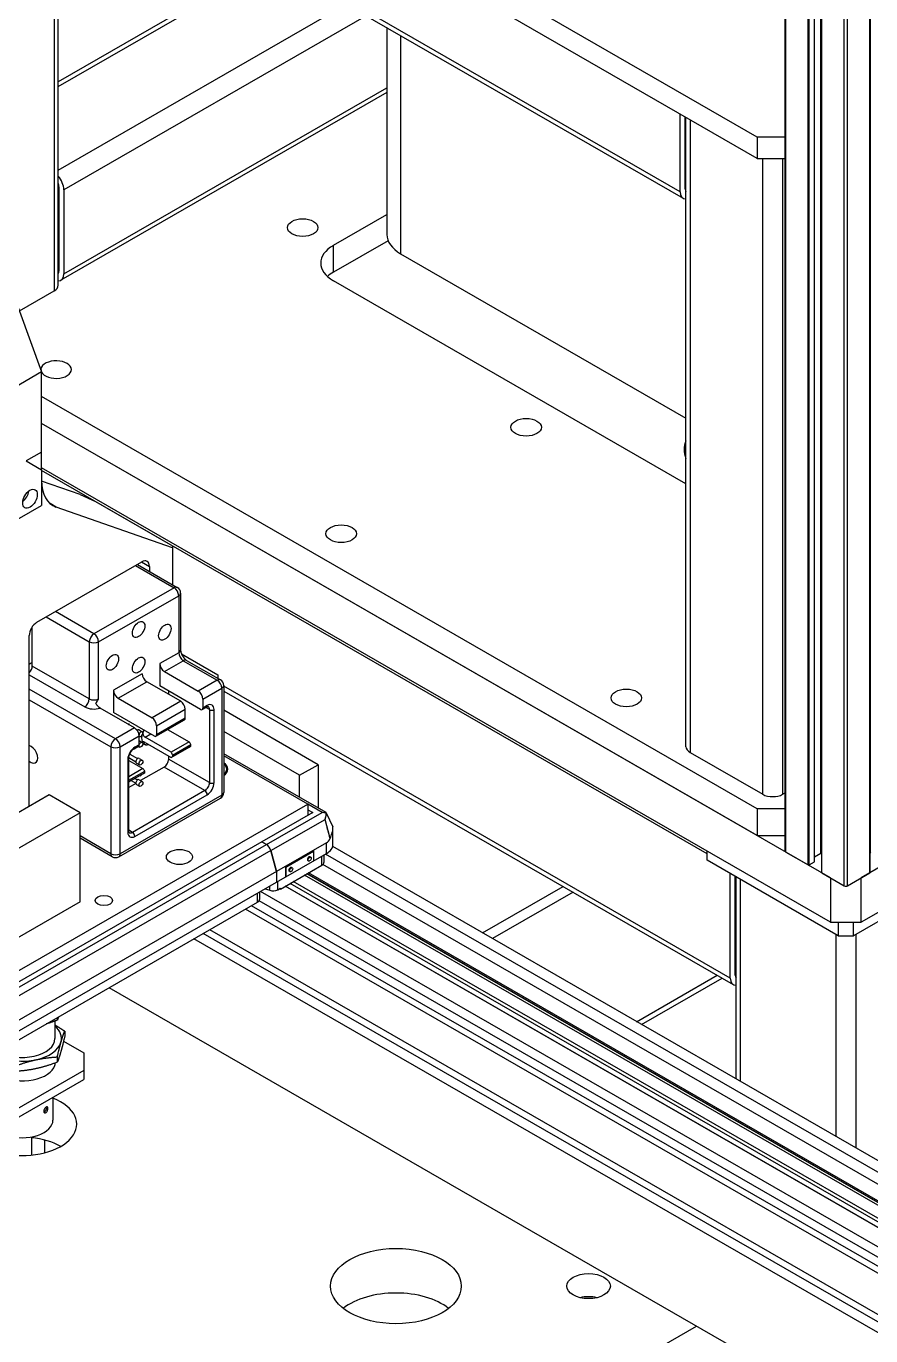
# Model space of a CAD drawing. Header units: millimetres. Extents: x 0 to 7722, y 0 to 5460.
# Drawn here: x 4948 to 5335, y 3140 to 3741 of the extents above; entities that cross this region are included whole.
import ezdxf

# ---------------------------------------------------------------- set-up
doc = ezdxf.new("R2010")
doc.units = ezdxf.units.MM
doc.header["$LTSCALE"] = 5
doc.layers.get('0').update_dxf_attribs({"linetype": 'CONTINUOUS'})

# ---------------------------------------------------------------- blocks, each defined once
blk = doc.blocks.new('RWFWFWEWEFWEFWEF')
for p, q in [((785.66, -271.5), (785.66, 738.17)), ((785.95, -271.91), (785.95, 737.76)), ((799.07, -276.45), (799.07, 733.22)), ((799.15, -276.33), (799.15, 733.34)), ((802.07, -272.4), (802.07, 737.27)), ((802.28, -272.35), (802.28, 737.33)), ((824.78, -272.35), (824.78, 737.33)), ((796.24, -277.83), (796.24, 731.84)), ((796.66, -277.83), (796.66, 731.84)), ((802.44, -281.34), (802.44, 728.34)), ((802.53, -281.46), (802.53, 728.21)), ((824.52, -281.46), (824.52, 728.21)), ((824.61, -281.34), (824.61, 728.34)), ((812.82, -287.38), (812.82, 722.29)), ((814.23, -287.38), (814.23, 722.29)), ((772.87, 56.1), (521.8, 200.68)), ((772.87, 46.29), (513.29, 195.78)), ((469.82, 182.96), (738.84, 28.04)), ((737.51, 30.98), (470.2, 184.91)), ((450.14, 178.11), (450.14, -14.47)), ((452.02, -11.87), (452.02, 179.19)), ((549.04, 137.34), (452.02, 81.46)), ((452.02, 79.31), (550.91, 136.26)), ((452.02, 40.87), (584.29, 117.04)), ((593.35, 111.82), (454.67, 31.95)), ((602.88, 106.33), (602.88, 11.37)), ((609.17, 102.71), (609.17, 2.62)), ((454.67, -6.63), (602.88, 78.71)), ((602.88, 76.54), (453.34, -9.58)), ((737.51, 30.98), (737.51, 66.65)), ((739.78, 32.28), (739.78, 65.35)), ((740.16, -223.61), (740.16, 65.13)), ((742.04, 64.05), (742.04, -226.22)), ((785.66, 56.1), (772.87, 56.1)), ((772.87, 56.1), (772.87, 46.29)), ((772.87, 46.29), (785.66, 46.29)), ((775.41, -245.43), (775.41, 46.29)), ((784.46, 46.29), (784.46, -245.43)), ((452.41, 33.1), (452.02, 32.87)), ((452.41, 33.26), (452.41, -5.33)), ((454.67, 31.95), (454.67, -6.63)), ((739.78, 32.27), (740.16, 32.04)), ((416.13, 25.97), (444.42, -51.63)), ((578.41, 6.46), (602.88, 20.54)), ((603.42, 8.59), (578.41, -5.81)), ((578.41, -5.81), (578.41, 6.46)), ((609.17, 2.62), (740.16, -72.82)), ((452.41, -5.34), (452.02, -5.57)), ((740.16, -102.98), (578.41, -9.83)), ((1297.89, -8.86), (820.6, -283.72)), ((434.22, -23.65), (450.14, -14.47)), ((1297.89, -29.3), (820.6, -304.16)), ((444.42, -51.63), (405.53, -74.03)), ((444.42, -88.42), (444.42, -51.63)), ((772.87, -252.11), (444.42, -62.97)), ((806.46, -283.72), (444.42, -75.23)), ((772.87, -264.38), (444.42, -75.23)), ((444.42, -88.42), (437.39, -92.47)), ((444.42, -88.42), (437.39, -92.47)), ((444.42, -96.55), (444.42, -88.42)), ((437.35, -92.45), (444.42, -96.55)), ((806.46, -304.16), (444.42, -95.67)), ((444.42, -96.55), (444.42, -112.9)), ((749.89, -272.79), (444.42, -96.88)), ((462.09, -107.86), (444.42, -101.69)), ((462.09, -107.86), (469.17, -111.13)), ((423.2, -125.12), (444.42, -112.9)), ((451.05, -113.63), (448.33, -112.06)), ((504.52, -132.29), (451.05, -113.63)), ((469.17, -111.13), (504.52, -131.49)), ((504.52, -131.49), (504.52, -132.29)), ((504.52, -132.29), (504.52, -149.21)), ((442.3, -166.49), (490.38, -138.8)), ((487.54, -140.44), (505.23, -150.62)), ((488.42, -139.93), (506.72, -150.47)), ((490.36, -138.81), (493.91, -140.86)), ((493.91, -140.86), (493.91, -143.1)), ((505.23, -150.62), (468.46, -171.8)), ((470.58, -175.47), (507.35, -154.3)), ((507.35, -154.3), (507.35, -180.46)), ((508.23, -153.07), (508.23, -179.24)), ((468.46, -171.8), (450.77, -161.61)), ((446.52, -164.06), (466.34, -175.47)), ((438.76, -251.02), (438.76, -172.62)), ((440.17, -186.57), (440.17, -168.53)), ((466.34, -175.47), (466.34, -201.63)), ((470.58, -201.63), (470.58, -175.47)), ((440.17, -184.93), (438.76, -185.74)), ((438.76, -185.75), (440.17, -184.94)), ((507.35, -180.46), (498.65, -185.47)), ((498.65, -185.47), (498.65, -195.69)), ((500.77, -189.14), (509.47, -184.13)), ((508.63, -181.02), (525.38, -190.66)), ((509.47, -184.13), (525.03, -193.09)), ((510.97, -183.98), (526.52, -192.94)), ((438.76, -190.65), (464.22, -205.31)), ((466.34, -201.63), (440.17, -186.57)), ((490.59, -190.11), (477.44, -197.68)), ((500.77, -189.14), (516.33, -198.1)), ((525.38, -190.66), (525.38, -192.28)), ((478.36, -219.96), (438.76, -197.16)), ((477.44, -197.68), (477.44, -207.9)), ((479.56, -201.36), (492.71, -193.78)), ((508.27, -202.74), (492.71, -193.78)), ((517.39, -206.48), (498.65, -195.69)), ((502.75, -198.05), (502.75, -199.56)), ((525.03, -193.09), (516.33, -198.1)), ((518.45, -201.77), (527.15, -196.76)), ((527.15, -196.76), (527.15, -245.82)), ((528.03, -195.54), (528.03, -244.6)), ((760.49, -329.75), (528.03, -195.88)), ((528.03, -198.05), (761.83, -332.69)), ((438.76, -202.06), (476.24, -223.64)), ((479.56, -201.36), (495.12, -210.31)), ((508.27, -202.74), (495.12, -210.31)), ((518.45, -201.77), (518.45, -205.86)), ((487.06, -214.96), (471.32, -205.9)), ((496.18, -218.69), (477.44, -207.9)), ((497.24, -213.99), (510.39, -206.41)), ((510.39, -210.5), (510.39, -206.41)), ((518.14, -206.55), (520.12, -205.41)), ((520.43, -204.72), (518.45, -205.86)), ((521.49, -206.57), (519.8, -205.59)), ((521.49, -206.57), (521.49, -240.09)), ((523.61, -240.09), (523.61, -206.57)), ((571.34, -231.84), (528.03, -206.89)), ((487.06, -214.96), (478.36, -219.96)), ((484.17, -213.28), (484.51, -213.48)), ((487.86, -215.6), (488.48, -215.96)), ((489.16, -215.86), (490.65, -216.71)), ((491.67, -216.1), (491.15, -216.4)), ((496.93, -218.77), (510.08, -211.19)), ((510.39, -210.5), (497.24, -218.08)), ((497.24, -213.99), (497.24, -218.08)), ((502.26, -215.69), (512.17, -221.4)), ((502.75, -215.41), (502.75, -215.97)), ((480.48, -223.64), (489.18, -218.63)), ((489.18, -222.72), (489.18, -218.63)), ((489.18, -218.75), (489.4, -218.88)), ((489.18, -220.77), (490.65, -221.62)), ((491.15, -222.04), (491.92, -221.59)), ((491.24, -222.19), (491.63, -222.42)), ((491.92, -219.22), (494.5, -217.73)), ((503.94, -226.14), (491.92, -219.22)), ((491.92, -221.59), (503.94, -228.51)), ((512.17, -221.4), (503.94, -226.14)), ((562.86, -236.72), (528.03, -216.67)), ((476.24, -223.64), (476.24, -272.69)), ((480.48, -272.69), (480.48, -223.64)), ((484.88, -226.97), (488.48, -229.04)), ((486.88, -224.55), (488.86, -223.41)), ((489.18, -222.72), (487.2, -223.86)), ((488.81, -223.44), (489.4, -223.78)), ((502.75, -227.83), (502.75, -229.3)), ((503.94, -228.51), (512.17, -223.77)), ((504.53, -227.43), (512.99, -222.56)), ((512.99, -223.29), (504.53, -228.17)), ((574.99, -253.85), (528.03, -226.8)), ((566.6, -249.96), (528.03, -227.74)), ((742.04, -226.22), (775.41, -245.43)), ((484.01, -229.37), (484.01, -262.89)), ((484.45, -262.28), (484.45, -228.76)), ((484.45, -229.87), (490.96, -233.61)), ((490.96, -233.61), (484.45, -237.36)), ((484.46, -228.62), (487.66, -230.46)), ((487.92, -231.1), (489.4, -231.96)), ((489.16, -228.94), (490.65, -229.79)), ((500.63, -232.97), (489.88, -239.16)), ((519.37, -243.76), (500.63, -232.97)), ((521.49, -240.09), (502.75, -229.3)), ((528.73, -232.11), (529.15, -232.65)), ((562.86, -236.72), (571.34, -231.84)), ((571.34, -231.84), (571.34, -251.75)), ((484.45, -238.99), (491.78, -234.77)), ((491.78, -235.51), (484.45, -239.73)), ((484.45, -239.73), (490.96, -235.99)), ((485.59, -239.08), (487.66, -240.27)), ((487.23, -238.13), (488.48, -238.85)), ((489.16, -238.75), (490.65, -239.6)), ((562.86, -246.86), (562.86, -236.72)), ((447.95, -245.73), (393.15, -277.29)), ((462.09, -253.87), (447.95, -245.73)), ((527.15, -245.82), (480.48, -272.69)), ((487.66, -240.44), (484.45, -242.29)), ((519.37, -243.76), (486.14, -262.9)), ((487.2, -264.74), (520.43, -245.6)), ((487.92, -240.91), (489.4, -241.77)), ((784.46, -245.43), (785.66, -244.75)), ((235.82, -440.44), (566.6, -249.96)), ((479.85, -274.07), (526.52, -247.2)), ((566.6, -249.96), (566.6, -255.1)), ((573.17, -253.8), (566.6, -250.02)), ((785.66, -252.11), (772.87, -252.11)), ((772.87, -252.11), (772.87, -264.38)), ((462.09, -253.87), (407.29, -285.43)), ((462.09, -294.75), (462.09, -253.87)), ((568.87, -253.8), (545.53, -267.24)), ((547.68, -268.48), (573.17, -253.8)), ((549.67, -271.23), (574.51, -256.93)), ((566.6, -252.5), (568.87, -253.8)), ((566.6, -254.95), (566.74, -255.03)), ((576.84, -265.68), (574.51, -256.92)), ((575.02, -253.88), (578.03, -260.4)), ((486.14, -262.9), (484.45, -261.93)), ((578.16, -268.52), (578.16, -261.16)), ((772.87, -264.38), (785.66, -264.38)), ((545.53, -267.24), (319.26, -397.54)), ((321.41, -398.78), (547.68, -268.48)), ((476.24, -272.69), (462.09, -264.55)), ((476.86, -274.07), (462.09, -265.57)), ((545.53, -267.24), (547.68, -268.48)), ((547.68, -268.48), (545.53, -267.24)), ((575.23, -267.68), (552.25, -280.92)), ((575.23, -272.59), (575.23, -267.68)), ((921.47, -467.23), (578.03, -269.45)), ((549.67, -271.23), (323.4, -401.54)), ((552.25, -280.92), (549.67, -271.23)), ((549.67, -271.23), (552.25, -280.92)), ((552.25, -285.82), (575.23, -272.59)), ((556.46, -278.74), (569.26, -271.37)), ((556.49, -278.8), (569.22, -271.47)), ((566.95, -276.05), (566.6, -275.85)), ((567.95, -274.32), (567.6, -274.12)), ((569.22, -271.47), (569.15, -271.43)), ((569.22, -271.47), (569.22, -275.97)), ((569.22, -275.93), (569.26, -275.95)), ((569.26, -275.95), (569.22, -275.97)), ((569.26, -271.37), (569.26, -275.95)), ((573.11, -277.91), (573.11, -273.81)), ((573.99, -273.3), (573.99, -276.69)), ((916.78, -469.93), (574.66, -272.92)), ((749.89, -275.7), (749.89, -271.58)), ((809.99, -310.31), (749.89, -275.7)), ((785.95, -271.91), (796.24, -277.83)), ((799.15, -274.08), (802.07, -272.4)), ((877.17, -275.7), (817.06, -310.31)), ((552.25, -280.92), (325.98, -411.22)), ((552.25, -280.92), (552.25, -285.82)), ((552.25, -280.92), (552.25, -285.82)), ((554.02, -288.91), (573.11, -277.91)), ((556.46, -283.32), (556.46, -278.74)), ((556.46, -278.78), (556.49, -278.8)), ((556.49, -278.8), (556.49, -283.3)), ((558.47, -280.94), (558.12, -280.74)), ((559.47, -279.21), (559.11, -279)), ((910.91, -480.41), (566.19, -281.9)), ((566.36, -281.8), (910.96, -480.24)), ((911.11, -479.73), (566.88, -281.5)), ((916.78, -475.32), (573.5, -277.64)), ((760.49, -329.75), (760.49, -281.81)), ((796.66, -277.83), (799.07, -276.45)), ((802.53, -281.46), (812.82, -287.38)), ((814.23, -287.38), (824.52, -281.46)), ((325.98, -416.13), (552.25, -285.82)), ((549.18, -289.47), (549.18, -287.59)), ((552.81, -289.2), (552.81, -285.5)), ((900.5, -485.84), (556.27, -287.61)), ((556.36, -287.56), (900.65, -485.83)), ((556.49, -283.3), (556.46, -283.28)), ((556.49, -283.3), (556.46, -283.32)), ((903.22, -484.84), (558.5, -286.33)), ((903.22, -483.21), (559.92, -285.51)), ((908.38, -480.23), (565.08, -282.54)), ((646.79, -309.05), (683.79, -287.75)), ((762.76, -328.44), (762.76, -283.11)), ((763.14, -376.05), (763.14, -283.33)), ((765.02, -284.41), (765.02, -377.13)), ((806.46, -283.72), (806.46, -304.16)), ((820.6, -304.16), (820.6, -283.72)), ((543.49, -294.97), (543.49, -290.87)), ((890.8, -493.88), (544.22, -294.29)), ((544.37, -290.36), (544.37, -293.75)), ((892.72, -490.32), (544.93, -290.04)), ((547.11, -288.78), (549.18, -289.47)), ((552.81, -289.2), (554.02, -288.5)), ((554.02, -288.91), (553.66, -288.7)), ((554.02, -288.5), (554.02, -288.91)), ((688.32, -290.36), (651.33, -311.66)), ((462.09, -294.75), (235.82, -425.05)), ((321.96, -422.54), (543.49, -294.97)), ((889.89, -500.78), (538, -298.13)), ((890.81, -498.1), (540.78, -296.53)), ((806.46, -304.16), (820.6, -304.16)), ((809.99, -304.16), (809.99, -310.31)), ((817.06, -310.31), (817.06, -304.16)), ((889.89, -528), (514.36, -311.75)), ((894.14, -525.56), (518.6, -309.3)), ((889.89, -519.66), (521.6, -307.58)), ((809, -309.74), (809, -402.46)), ((809.99, -310.31), (817.06, -310.31)), ((818.05, -309.74), (818.05, -407.67)), ((717.51, -349.78), (754.51, -328.47)), ((719.79, -351.09), (756.78, -329.78)), ((762.76, -328.45), (763.14, -328.68)), ((889.89, -572.89), (475.39, -334.19)), ((451.65, -347.86), (451.65, -349.05)), ((450.58, -349.44), (450.58, -357.52)), ((455.03, -354.13), (455.03, -356.56)), ((454.53, -358.71), (463.86, -364.09)), ((451.65, -365.94), (451.65, -368.37)), ((463.86, -364.09), (463.86, -372.23)), ((463.86, -372.23), (432.04, -390.56)), ((450.58, -368.76), (450.58, -369.74)), ((463.86, -372.23), (463.86, -376.32)), ((432.04, -394.64), (463.86, -376.32)), ((449.66, -384.5), (449.66, -394.89)), ((439.73, -402.64), (439.73, -410.97)), ((445.7, -404.05), (445.7, -409.94)), ((526.68, -615.09), (744.94, -489.41))]:
    blk.add_line(p, q)
for centre, start, end in [((505.23, -153.07), 0, 60.06401), ((525.03, -195.54), 0, 60.06401), ((525.03, -244.6), 299.93599, 0), ((478.36, -271.47), 240.06401, 299.93599)]:
    blk.add_arc(centre, 3, start, end)
for centre, major_axis, ratio, start_param, end_param in [((450.14, 34.56), (3.19, -5.55), 0.578093, 0.787332, 1.93105), ((450.14, 34.56), (1.6, -2.77), 0.578093, 0.787332, 1.381835), ((742.04, 33.58), (-3.19, -5.55), 0.578093, 5.495853, 6.639571), ((742.04, 33.58), (-1.6, -2.77), 0.578093, 5.495853, 6.090356), ((592.56, -1.69), (-20, 0), 0.575862, 5.497787, 7.068583), ((624.38, 11.37), (-21.5, 0), 0.575862, 0, 0.785398), ((450.14, -4.03), (1.6, -2.77), 0.578093, 0.192829, 0.787332), ((592.56, -13.95), (20, 0), 0.575862, 2.356194, 2.580177), ((445.62, -11.87), (6.4, 0), 0.575862, 5.497787, 6.283185), ((450.14, -4.03), (3.19, -5.55), 0.578093, 5.926799, 7.070517), ((451.13, -50.55), (-7, 0), 0.575862, 0.28506, 6.383093), ((769.33, -87.25), (-30, 0), 0.575862, 6.047243, 6.519127), ((462.09, -91.31), (-12.48, -21.66), 0.578093, 5.495853, 6.391909), ((435.22, -107.58), (2.37, 4.12), 0.578093, 4.098088, 5.32669), ((490.38, -142.89), (2.5, 4.33), 0.578093, 5.495853, 7.06665), ((505.23, -153.07), (1.5, 2.6), 0.578093, 0, 0.783464), ((505.23, -153.07), (1.5, -2.6), 0.578093, 0.787332, 2.358128), ((505.23, -153.07), (3, 0), 0.575862, 5.497787, 6.283185), ((442.3, -170.58), (-2.5, -4.33), 0.578093, 3.925057, 5.495853), ((468.46, -174.25), (-1.5, -2.6), 0.578093, 3.925057, 5.495853), ((468.46, -174.25), (-1.5, 2.6), 0.578093, 3.928925, 5.499721), ((468.46, -174.25), (3, 0), 0.575862, 3.926991, 5.497787), ((505.23, -179.24), (3, 0), 0.575862, 5.497787, 6.283185), ((500.77, -186.69), (1.5, -2.6), 0.578093, 3.928925, 5.499721), ((509.47, -181.68), (1.5, -2.6), 0.578093, 3.928925, 5.499721), ((509.47, -186.58), (1.5, 2.6), 0.578093, 0, 0.783464), ((438.05, -187.79), (-1.5, -2.6), 0.578093, 1.123301, 2.354261), ((492.71, -191.33), (-1.5, 2.6), 0.578093, 0.787332, 2.358128), ((479.56, -198.9), (1.5, -2.6), 0.578093, 3.928925, 5.499721), ((516.33, -200.55), (1.5, -2.6), 0.578093, 0.787332, 2.358128), ((525.03, -195.54), (1.5, 2.6), 0.578093, 0, 0.783464), ((525.03, -195.54), (1.5, -2.6), 0.578093, 0.787332, 2.358128), ((525.03, -195.54), (3, 0), 0.575862, 5.497787, 6.283185), ((464.22, -202.85), (1.5, 2.6), 0.578093, 3.925057, 5.495853), ((468.46, -200.41), (-3, 0), 0.575862, 0.785398, 2.356194), ((508.27, -205.19), (-1.5, 2.6), 0.578093, 3.928925, 5.499721), ((520.43, -208.4), (2.25, 3.9), 0.578093, 5.495853, 7.06665), ((468.46, -202.86), (6, 0), 0.575862, 3.926991, 5.210519), ((517.39, -205.25), (0.75, -1.3), 0.578093, 5.499721, 7.070517), ((519.37, -204.11), (0.75, -1.3), 0.578093, 0, 0.787332), ((519.37, -207.79), (1.5, 2.6), 0.578093, 5.495853, 6.283185), ((522.55, -205.96), (1.5, 0), 0.575862, 3.926991, 5.497787), ((484.01, -214.33), (0.6, 1.04), 0.578093, 5.664575, 6.901795), ((484.01, -214.33), (0.494, 0.858), 0.578093, 6.12489, 6.441481), ((487.06, -217.41), (-1.5, 2.6), 0.578093, 3.928925, 5.499721), ((488.54, -216.94), (0.62, 1.08), 0.578093, 0, 1.081708), ((494.62, -217.22), (3.02, 5.24), 0.578093, 1.653589, 1.853367), ((494.62, -217.22), (2.99, 5.2), 0.578093, 1.654281, 1.741657), ((495.12, -212.77), (1.5, -2.6), 0.578093, 0.787332, 2.358128), ((509.33, -209.89), (0.75, -1.3), 0.578093, 0, 0.787332), ((478.36, -222.42), (-1.5, -2.6), 0.578093, 3.925057, 5.495853), ((478.36, -222.42), (-1.5, 2.6), 0.578093, 3.928925, 5.499721), ((490.02, -217.79), (-0.62, -1.08), 0.578093, 5.776798, 11.676863), ((494.62, -217.22), (-3.02, -5.24), 0.578093, 5.25362, 6.839969), ((494.62, -217.22), (-2.99, -5.2), 0.578093, 6.108458, 6.826434), ((496.18, -217.47), (0.75, -1.3), 0.578093, 5.499721, 7.070517), ((509.08, -225.55), (-4.25, 7.35), 0.576978, 4.786493, 4.955505), ((439.47, -226.99), (2.25, -3.9), 0.578093, 5.275628, 8.865407), ((478.36, -222.42), (3, 0), 0.575862, 3.926991, 5.497787), ((487.2, -227.54), (-2.25, -3.9), 0.578093, 3.925057, 5.495853), ((486.14, -223.25), (0.75, -1.3), 0.578093, 0, 0.787332), ((488.12, -222.11), (0.75, -1.3), 0.578093, 0, 0.787332), ((509.08, -225.55), (-4.25, 7.35), 0.576978, 1.325746, 1.494759), ((509.08, -225.55), (-6, -3.47), 0.001672, 5.571891, 5.740903), ((508.76, -225.36), (-2.99, -5.2), 0.578093, 5.420783, 5.570924), ((509.08, -225.55), (-6, -3.47), 0.001672, 2.111145, 2.280157), ((508.76, -225.36), (2.99, 5.2), 0.578093, 5.420783, 5.570924), ((746.56, -223.61), (-6.4, 0), 0.575862, 0, 0.785398), ((482.95, -228.76), (1.5, 0), 0.575862, 5.497787, 6.283185), ((488.54, -230.02), (0.62, 1.08), 0.578093, 0, 3.141593), ((487.87, -237.76), (4.25, -7.35), 0.576978, 1.6449, 1.813913), ((500.63, -230.52), (-1.5, -2.6), 0.578093, 0.783464, 2.354261), ((521.84, -233.87), (8, 0), 0.575862, 5.595548, 6.970823), ((521.84, -233.87), (7.54, 0), 0.575862, 5.673967, 6.892403), ((521.84, -234.53), (8, 0), 0.575862, 0.071044, 0.418809), ((488.54, -239.83), (0.62, 1.08), 0.578093, 0, 3.141593), ((490.02, -235.78), (-0.62, -1.08), 0.578093, 0.027451, 1.539478), ((487.87, -237.76), (6, 3.47), 0.001672, 5.252737, 5.42175), ((487.55, -237.58), (2.99, 5.2), 0.578093, 5.420783, 5.570924), ((519.37, -241.31), (-1.5, -2.6), 0.578093, 0.783464, 2.354261), ((520.43, -241.92), (2.25, 3.9), 0.578093, 3.925057, 5.495853), ((522.55, -239.48), (1.5, 0), 0.575862, 3.926991, 5.497787), ((519.37, -244.99), (0.75, -1.3), 0.578093, 0.787332, 2.358128), ((525.03, -244.6), (1.5, -2.6), 0.578093, 0, 0.787332), ((525.03, -244.6), (3, 0), 0.575862, 5.497787, 6.283185), ((779.94, -242.83), (6.4, 0), 0.575862, 3.926991, 5.497787), ((573.15, -256.25), (4.24, 0), 0.578093, 1.12341, 1.567936), ((482.95, -262.28), (1.5, 0), 0.575862, 5.497787, 6.283185), ((487.2, -261.06), (-2.25, -3.9), 0.578093, 5.495853, 7.06665), ((486.14, -260.45), (-1.5, -2.6), 0.578093, 0, 0.783464), ((486.14, -264.12), (0.75, -1.3), 0.578093, 0.787332, 2.358128), ((547.68, -270.93), (-1.5, 2.6), 0.578093, 4.27799, 5.496861), ((547.68, -270.93), (1.5, -2.6), 0.578093, 1.136398, 2.355268), ((568.16, -241.15), (6.46, -26.78), 0.285166, 0.083644, 0.349817), ((568.16, -268.52), (10, 0), 0.575862, 5.497787, 6.283185), ((478.36, -271.47), (-1.5, -2.6), 0.578093, 5.495853, 6.283185), ((478.36, -271.47), (-3, 0), 0.575862, 0.785398, 2.356194), ((478.36, -271.47), (1.5, -2.6), 0.578093, 0, 0.787332), ((567.1, -274.98), (-0.499, -0.867), 0.578093, 3.141593, 6.283185), ((786.66, -271.5), (-1, 0), 0.575862, 0, 0.785398), ((798.85, -276.33), (0.3, 0), 0.575862, 5.497787, 6.283185), ((802.29, -272.52), (0.3, 0), 0.575862, 1.601179, 2.356194), ((802.57, -277.81), (9.5, 0), 0.575862, 1.583768, 1.601179), ((824.49, -277.81), (9.5, 0), 0.575862, 1.540414, 1.557825), ((824.77, -272.52), (0.3, 0), 0.575862, 0.785398, 1.540414), ((558.61, -279.87), (-0.499, -0.867), 0.578093, 3.141593, 6.283185), ((570.99, -276.69), (3, 0), 0.575862, 5.497787, 6.283185), ((796.45, -277.71), (0.3, 0), 0.575862, 3.926991, 5.497787), ((802.74, -281.34), (-0.3, 0), 0.575862, 0, 0.785398), ((824.31, -281.34), (0.3, 0), 0.575862, 5.497787, 6.283185), ((813.53, -286.98), (1, 0), 0.575862, 3.926991, 5.497787), ((541.37, -293.75), (3, 0), 0.575862, 5.497787, 6.283185), ((550.68, -287.98), (3, 0), 0.575862, 4.18879, 5.497787), ((765.02, -327.14), (-3.19, -5.55), 0.578093, 5.495853, 6.639571), ((765.02, -327.14), (-1.6, -2.77), 0.578093, 5.495853, 6.090356), ((435.58, -357.52), (18, 0), 0.575862, 6.120082, 6.868871), ((435.58, -357.52), (15, 0), 0.575862, 3.893632, 6.283185), ((435.58, -357.52), (18, 0), 0.575862, 5.072884, 6.120082), ((435.58, -357.52), (18, 0), 0.575862, 4.025687, 5.072884), ((435.58, -368.16), (15.25, 0), 0.575862, 3.081033, 6.223562), ((435.58, -396.77), (25, 0), 0.575862, 4.425632, 7.255728), ((445.82, -389.92), (0.64, 1.36), 0.518317, 3.574045, 5.812614), ((435.58, -394.89), (14.08, 0), 0.575862, 4.18624, 6.283185), ((435.58, -417.21), (-25, 0), 0.575862, 3.930873, 4.545617), ((607.05, -491.53), (-30, 0), 0.575862, 3.774559, 5.650219), ((695.44, -481.72), (-10, 0), 0.575862, 4.316881, 5.107897)]:
    blk.add_ellipse(centre, major_axis=major_axis, ratio=ratio, start_param=start_param, end_param=end_param)
for centre, major_axis, ratio in [((564.27, 14.6), (-7, 0), 0.575862), ((666.8, -77.02), (-7, 0), 0.575862), ((439.11, -109.82), (2.37, 4.12), 0.578093), ((581.95, -125.88), (-7, 0), 0.575862), ((488.96, -169.79), (2, 3.47), 0.578093), ((500.99, -171.04), (2, 3.47), 0.578093), ((476.94, -184.89), (2, 3.47), 0.578093), ((488.96, -186.14), (2, 3.47), 0.578093), ((712.76, -201.21), (-7, 0), 0.575862), ((490.02, -222.7), (-0.62, -1.08), 0.578093), ((490.02, -230.88), (-0.62, -1.08), 0.578093), ((490.02, -240.69), (0.62, 1.08), 0.578093), ((507.7, -274.19), (6, 0), 0.575862), ((507.7, -274.19), (6, 0), 0.575862), ((567.45, -275.19), (0.499, 0.867), 0.578093), ((558.97, -280.07), (0.499, 0.867), 0.578093), ((473.05, -294.14), (4, 0), 0.575862), ((607.05, -471.09), (-30, 0), 0.575862), ((695.44, -471.09), (-10, 0), 0.575862)]:
    blk.add_ellipse(centre, major_axis=major_axis, ratio=ratio)
for points, knots in [([(508.23, -179.24), (508.23, -179.4), (508.24, -179.59), (508.32, -180.05), (508.38, -180.31), (508.56, -180.88), (508.69, -181.18), (508.99, -181.8), (509.17, -182.11), (509.56, -182.68), (509.78, -182.95), (510.2, -183.4), (510.4, -183.58), (510.73, -183.84), (510.86, -183.92), (510.97, -183.98)], [6.283185, 6.283185, 6.283185, 6.283185, 6.490164, 6.490164, 6.713832, 6.713832, 6.953001, 6.953001, 7.200983, 7.200983, 7.448557, 7.448557, 7.686063, 7.686063, 7.853982, 7.853982, 7.853982, 7.853982]), ([(469.38, -203.61), (469.46, -203.49), (469.54, -203.37), (469.96, -202.7), (470.29, -202.14), (470.58, -201.63)], [1.881574, 1.881574, 1.881574, 1.881574, 1.9223306, 1.9223306, 2.0986749, 2.0986749, 2.0986749, 2.0986749]), ([(471.32, -205.9), (471.04, -205.74), (470.72, -205.47), (470.19, -204.93), (469.9, -204.55), (469.58, -204.03), (469.47, -203.82), (469.38, -203.61)], [-1.3764273, -1.3764273, -1.3764273, -1.3764273, -1.2576418, -1.2576418, -1.1368017, -1.1368017, -1.0733226, -1.0733226, -1.0733226, -1.0733226]), ([(520.12, -205.41), (520.23, -205.35), (520.33, -205.3), (520.5, -205.23), (520.58, -205.21), (520.71, -205.18), (520.76, -205.18), (520.83, -205.18), (520.85, -205.18), (520.87, -205.19), (520.87, -205.19), (520.87, -205.19)], [6.2831853, 6.2831853, 6.2831853, 6.2831853, 6.4398782, 6.4398782, 6.5965711, 6.5965711, 6.753264, 6.753264, 6.9099569, 6.9099569, 7.0666498, 7.0666498, 7.0666498, 7.0666498]), ([(491.15, -216.4), (491.03, -216.65), (490.95, -216.95), (490.92, -217.55), (490.96, -217.85), (491.13, -218.35), (491.26, -218.58), (491.56, -218.96), (491.74, -219.12), (491.92, -219.22)], [1.0986631, 1.0986631, 1.0986631, 1.0986631, 1.183956, 1.183956, 1.269249, 1.269249, 1.3438472, 1.3438472, 1.4184454, 1.4184454, 1.4184454, 1.4184454]), ([(491.92, -221.59), (491.74, -221.49), (491.56, -221.42), (491.26, -221.36), (491.13, -221.37), (490.96, -221.46), (490.92, -221.55), (490.95, -221.78), (491.03, -221.91), (491.15, -222.04)], [0.7092227, 0.7092227, 0.7092227, 0.7092227, 0.7838209, 0.7838209, 0.8584191, 0.8584191, 0.9437121, 0.9437121, 1.029005, 1.029005, 1.029005, 1.029005]), ([(484.45, -228.76), (484.45, -228.56), (484.48, -228.33), (484.57, -227.83), (484.65, -227.55), (484.87, -226.97), (485.01, -226.68), (485.34, -226.1), (485.53, -225.83), (485.93, -225.33), (486.14, -225.12), (486.53, -224.78), (486.72, -224.64), (486.88, -224.55)], [4.712389, 4.712389, 4.712389, 4.712389, 4.959725, 4.959725, 5.220346, 5.220346, 5.491352, 5.491352, 5.766175, 5.766175, 6.037323, 6.037323, 6.283185, 6.283185, 6.283185, 6.283185]), ([(574.51, -256.92), (574.52, -256.92), (574.52, -256.92), (574.52, -256.92), (574.52, -256.91), (574.52, -256.91), (574.52, -256.91), (574.52, -256.9), (574.53, -256.89), (574.53, -256.89), (574.54, -256.87), (574.54, -256.86), (574.55, -256.85), (574.56, -256.82), (574.57, -256.79), (574.58, -256.76), (574.6, -256.7), (574.63, -256.63), (574.65, -256.56), (574.7, -256.43), (574.75, -256.27), (574.8, -256.11), (574.85, -255.95), (574.89, -255.78), (574.92, -255.61), (574.96, -255.43), (574.99, -255.26), (575, -255.09), (575.04, -254.79), (575.04, -254.47), (575.01, -254.17), (575, -254.13), (575, -254.08), (574.99, -254.04)], [9.297497, 9.297497, 9.297497, 9.297497, 9.314671, 9.314671, 9.314671, 9.331846, 9.331846, 9.331846, 9.366194, 9.366194, 9.366194, 9.434892, 9.434892, 9.434892, 9.572286, 9.572286, 9.572286, 9.847075, 9.847075, 9.847075, 10.396653, 10.396653, 10.396653, 10.94623, 10.94623, 10.94623, 11.495808, 11.495808, 11.495808, 12.486679, 12.486679, 12.486679, 12.629894, 12.629894, 12.629894, 12.629894]), ([(574.99, -254.04), (575, -254.03), (575, -254.02), (575.01, -254.01), (575.04, -253.93), (575.04, -253.88), (575, -253.86), (575, -253.85), (575, -253.85), (574.99, -253.85)], [5.965101, 5.965101, 5.965101, 5.965101, 6.108316, 6.108316, 6.108316, 7.099186, 7.099186, 7.099186, 7.19497, 7.19497, 7.19497, 7.19497]), ([(484.64, -263.05), (484.64, -263.05), (484.64, -263.05), (484.62, -263.03), (484.61, -263.02), (484.58, -262.96), (484.55, -262.91), (484.51, -262.79), (484.49, -262.71), (484.46, -262.52), (484.45, -262.4), (484.45, -262.28)], [3.9250571, 3.9250571, 3.9250571, 3.9250571, 4.0825235, 4.0825235, 4.2399899, 4.2399899, 4.3974562, 4.3974562, 4.5549226, 4.5549226, 4.712389, 4.712389, 4.712389, 4.712389]), ([(576.84, -265.68), (577.21, -264.87), (577.51, -264.08), (577.91, -262.83), (578.05, -262.26), (578.18, -261.29), (578.17, -260.89), (578.08, -260.54), (578.06, -260.46), (578.03, -260.4)], [-3.9218025, -3.9218025, -3.9218025, -3.9218025, -3.6696144, -3.6696144, -3.4730434, -3.4730434, -3.2764725, -3.2764725, -3.2193977, -3.2193977, -3.2193977, -3.2193977]), ([(447.36, -389.52), (447.36, -389.68), (447.33, -389.86), (447.25, -390.24), (447.18, -390.43), (447.03, -390.77), (446.93, -390.95), (446.71, -391.24), (446.59, -391.36), (446.35, -391.53), (446.22, -391.59), (445.97, -391.62), (445.86, -391.6), (445.67, -391.49), (445.59, -391.4), (445.48, -391.16), (445.45, -391.01), (445.45, -390.7), (445.48, -390.52), (445.59, -390.16), (445.67, -389.97), (445.86, -389.65), (445.97, -389.48), (446.22, -389.2), (446.35, -389.08), (446.59, -388.91), (446.71, -388.85), (446.93, -388.8), (447.03, -388.82), (447.18, -388.91), (447.25, -388.99), (447.33, -389.22), (447.36, -389.37), (447.36, -389.52)], [0, 0, 0, 0, 0.0565492, 0.0565492, 0.1130984, 0.1130984, 0.1696474, 0.1696474, 0.2261963, 0.2261963, 0.2827453, 0.2827453, 0.3392942, 0.3392942, 0.3958435, 0.3958435, 0.4523927, 0.4523927, 0.5089419, 0.5089419, 0.5654911, 0.5654911, 0.62204, 0.62204, 0.678589, 0.678589, 0.7351379, 0.7351379, 0.7916869, 0.7916869, 0.8482361, 0.8482361, 0.9047853, 0.9047853, 0.9047853, 0.9047853])]:
    blk.add_open_spline(points, degree=3, knots=knots)
for points in [[(574.51, -256.93), (574.51, -256.93), (574.51, -256.93), (574.51, -256.92)], [(576.84, -265.68), (576.84, -265.68), (576.84, -265.68), (576.84, -265.68)]]:
    blk.add_open_spline(points, degree=3)
for points, weights in [([(576.84, -265.68), (576.29, -263.61), (574.51, -256.93)], [1.00007500035, 1.0001209055, 1]), ([(452.21, -347.54), (451.94, -348.3), (451.65, -349.05)], [1.02328123192, 1.02038473789, 1.01001874936]), ([(451.65, -349.05), (448.99, -350.05), (446.59, -350.77)], [1.01001874936, 1.02669337725, 1.02404022104]), ([(455.03, -354.13), (452.68, -352.57), (450.58, -351.37)], [1.01001874936, 1.0278138191, 1.02359639981]), ([(453.34, -359.2), (454.12, -356.46), (455.03, -354.13)], [1, 1.04314139574, 1.01001874936]), ([(451.65, -365.94), (452.56, -361.94), (453.34, -359.2)], [1.01001874936, 1.04314139574, 1]), ([(455.03, -356.56), (454.12, -360.55), (453.34, -363.29)], [1.01001874936, 1.04314139574, 1]), ([(441.93, -367.22), (446.44, -366.24), (451.65, -365.94)], [1, 1.04314139574, 1.01001874936]), ([(453.34, -363.29), (452.56, -366.03), (451.65, -368.37)], [1, 1.04314139574, 1.01001874936]), ([(432.2, -370.16), (437.41, -368.2), (441.93, -367.22)], [1.01001874936, 1.04314139574, 1]), ([(441.93, -371.31), (437.41, -372.29), (432.2, -372.59)], [1, 1.04314139574, 1.01001874936]), ([(451.65, -368.37), (446.44, -370.33), (441.93, -371.31)], [1.01001874936, 1.04314139574, 1])]:
    blk.add_rational_spline(points, weights, degree=2)

msp = doc.modelspace()

# ---------------------------------------------------------------- block references
msp.add_blockref('RWFWFWEWEFWEFWEF', (4510.5, 3634.26))

doc.saveas('drawing.dxf')
